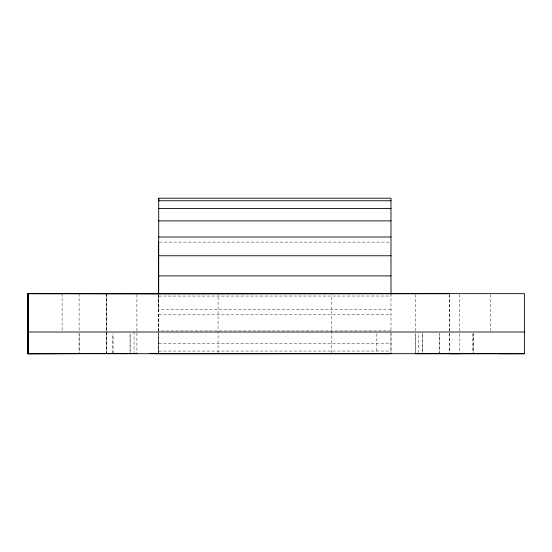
<?xml version="1.0" encoding="UTF-8"?>
<svg xmlns="http://www.w3.org/2000/svg" width="552" height="552" viewBox="0 0 552 552"><rect width="100%" height="100%" fill="white"/><g stroke="black" fill="none" stroke-linecap="round" stroke-linejoin="round"><path stroke-width="0.41" stroke-dasharray="2.76 2.07" d="M106.688 353.404L106.688 294.506M112.366 352.887L112.366 333.656M113.105 353.722L113.105 333.656M130.1 352.887L130.1 333.656M158.569 352.88L158.569 333.677M158.569 331.159L158.569 294.761M218.061 352.866L218.068 293.912M331.504 352.873L331.51 293.919M390.995 333.684L390.995 353.722L390.995 294.354M415.621 352.873L415.628 333.656M418.478 352.638L418.485 332.842M422.425 352.638L422.425 332.842M439.42 353.708L439.42 333.656L439.42 352.88M159.431 242.1L390.995 242.114M158.755 296.072L390.995 296.031M390.995 309.679L158.576 309.672L158.576 294.471M158.755 314.833L390.995 314.792M390.995 330.903L158.755 330.945L158.755 294.388M158.755 343.303L390.995 343.268M158.755 351.079L390.995 351.037M106.308 294.32L106.688 352.673M459.692 294.499L459.809 331.131M106.501 293.554L106.688 352.611M158.693 294.782L158.734 352.873M490.404 294.499L490.404 331.131M472.671 333.656L472.671 352.88M459.816 333.656L459.816 353.708M449.618 294.506L449.618 352.811M449.549 294.768L449.549 331.165M449.549 333.677L449.549 352.88M422.425 333.656L422.425 352.88M415.628 294.499L415.628 352.549M376.85 333.663L376.85 352.956M158.755 331.766L158.755 353.728M136.896 294.499L136.903 353.397M134.046 331.987L134.046 352.473M130.1 333.691L130.1 352.473M79.115 293.65L79.115 331.131M62.121 293.65L62.121 331.131M79.115 333.656L79.115 353.722L79.115 333.656M473.409 333.656L473.409 353.708L473.409 333.656"/><path stroke-width="0.83" d="M28.207 293.664L28.324 353.742L27.669 353.722L27.6 293.623L28.207 293.664L28.131 353.749L136.903 353.411M158.755 353.728L390.995 353.715M27.862 293.636L27.669 353.715L524.4 353.673L524.393 293.65L28.331 293.671M27.6 293.623L158.693 293.926L158.721 198.202L390.995 198.202L390.995 294.354M449.618 293.65L158.569 293.912M449.549 353.715L524.4 353.673L498.904 353.715M124.545 353.722L126.925 353.556M61.693 293.554L62.121 293.65L28.124 293.657L27.669 353.722L100.657 353.556M415.621 353.708L459.816 353.708M158.693 200.755L390.995 200.755M158.693 208.525L390.995 208.525M158.693 220.89L390.995 220.89M158.693 237.001L390.995 237.001M158.693 255.762L390.995 255.762M158.693 275.897L390.995 275.897M28.324 332.014L524.4 332.014M149.433 353.556L158.569 353.715M419.996 353.556L422.425 353.501M423.184 353.57L424.702 353.715M158.721 198.202L158.755 200.79M158.576 242.1L158.576 293.747"/></g></svg>
